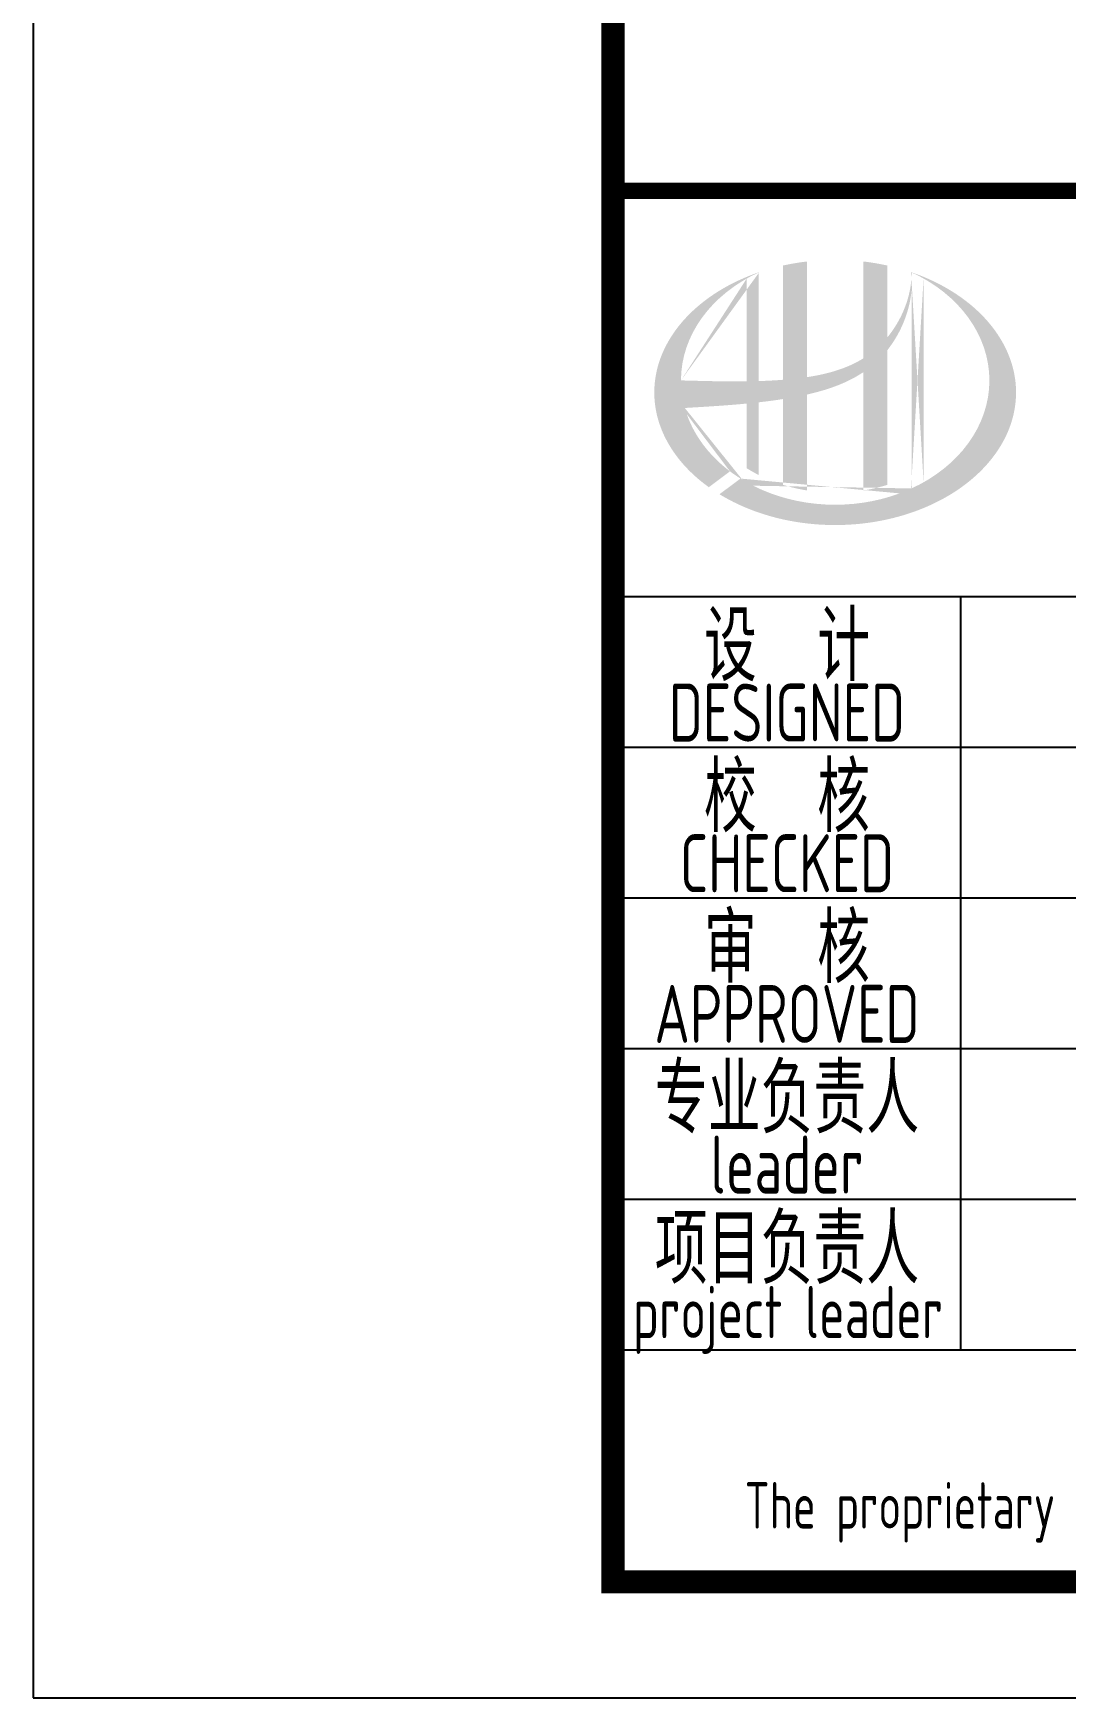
# Model space of a CAD drawing. Extents: x 4830845 to 5141198, y -443067 to -268177.
# Drawn here: x 4854855 to 4859307, y -337581 to -330401 of the extents above; entities that cross this region are included whole.
import ezdxf
from ezdxf.enums import TextEntityAlignment as Align

# ---------------------------------------------------------------- set-up
doc = ezdxf.new("R2010")
doc.units = 0
doc.header["$LTSCALE"] = 1000
doc.header["$MEASUREMENT"] = 0
doc.layers.get('0').update_dxf_attribs({"linetype": 'CONTINUOUS'})
doc.layers.add('PUB_TITLE', color=4, linetype='CONTINUOUS')
doc.styles.add('AHD', font='sceie.shx', dxfattribs={"width": 0.7, "bigfont": 'sceic.shx'})

msp = doc.modelspace()

# ---------------------------------------------------------------- hatches: boundary and pattern name
h = msp.add_hatch(color=256)
edge = h.paths.add_edge_path()
edge.add_spline(control_points=[(4858191.4, -331958.9), (4858197.5, -331957.5), (4858203.6, -331956.1), (4858252.7, -331944.2), (4858295.3, -331931.2), (4858370.3, -331900.1), (4858403.2, -331883.1), (4858434.1, -331862.5)], knot_values=[61.629012, 61.629012, 61.629012, 61.629012, 63.330431, 63.330431, 75.353634, 75.353634, 85.398649, 85.398649, 85.398649, 85.398649], degree=3, periodic=0)
edge.add_line((4858434.1, -331862.5), (4858434.1, -332372.7))
edge.add_spline(control_points=[(4858434.1, -332372.7), (4858451.3, -332370), (4858468.3, -332366.7), (4858503, -332358.6), (4858520.7, -332353.8), (4858538.1, -332348.3)], knot_values=[4.908456, 4.908456, 4.908456, 4.908456, 4.992821, 4.992821, 5.083034, 5.083034, 5.083034, 5.083034], degree=3, periodic=0)
edge.add_line((4858538.1, -332348.3), (4858538.1, -331766.9))
edge.add_spline(control_points=[(4858538.1, -331766.9), (4858546.7, -331755.9), (4858554.9, -331744.6), (4858581, -331704.9), (4858596.7, -331675), (4858626, -331602.2), (4858637.2, -331558.4), (4858641.8, -331513.1), (4858642, -331511.8), (4858642.1, -331510.5)], knot_values=[97.991744, 97.991744, 97.991744, 97.991744, 101.64219, 101.64219, 110.337975, 110.337975, 121.934322, 121.934322, 122.270691, 122.270691, 122.270691, 122.270691], degree=3, periodic=0)
edge.add_line((4858642.1, -331510.5), (4858642.1, -331440.1))
edge.add_spline(control_points=[(4858642.1, -331440.1), (4858642, -331447.8), (4858641.7, -331455.4), (4858641.1, -331463.1)], knot_values=[126.194075, 126.194075, 126.194075, 126.194075, 128.396762, 128.396762, 128.396762, 128.396762], degree=3, periodic=0)
edge.add_spline(control_points=[(4858641.1, -331463.1), (4858640.6, -331469.3), (4858640, -331475.5), (4858639.2, -331481.8)], knot_values=[124.417049, 124.417049, 124.417049, 124.417049, 126.194075, 126.194075, 126.194075, 126.194075], degree=3, periodic=0)
edge.add_spline(control_points=[(4858639.2, -331481.8), (4858638.1, -331490.9), (4858636.6, -331500), (4858634.8, -331509.1)], knot_values=[121.80529, 121.80529, 121.80529, 121.80529, 124.417049, 124.417049, 124.417049, 124.417049], degree=3, periodic=0)
edge.add_spline(control_points=[(4858634.8, -331509.1), (4858632.4, -331521.3), (4858629.5, -331533.4), (4858626, -331545.4)], knot_values=[118.31574, 118.31574, 118.31574, 118.31574, 121.80529, 121.80529, 121.80529, 121.80529], degree=3, periodic=0)
edge.add_spline(control_points=[(4858626, -331545.4), (4858622.5, -331557.5), (4858618.5, -331569.5), (4858613.9, -331581.4)], knot_values=[114.795988, 114.795988, 114.795988, 114.795988, 118.31574, 118.31574, 118.31574, 118.31574], degree=3, periodic=0)
edge.add_spline(control_points=[(4858613.9, -331581.4), (4858609.4, -331593.1), (4858604.5, -331604.6), (4858599, -331616)], knot_values=[111.329641, 111.329641, 111.329641, 111.329641, 114.795988, 114.795988, 114.795988, 114.795988], degree=3, periodic=0)
edge.add_spline(control_points=[(4858599, -331616), (4858593.5, -331627.5), (4858587.5, -331638.9), (4858581, -331649.9)], knot_values=[107.79529, 107.79529, 107.79529, 107.79529, 111.329641, 111.329641, 111.329641, 111.329641], degree=3, periodic=0)
edge.add_spline(control_points=[(4858581, -331649.9), (4858574.7, -331660.8), (4858568, -331671.3), (4858560.9, -331681.6)], knot_values=[104.343579, 104.343579, 104.343579, 104.343579, 107.79529, 107.79529, 107.79529, 107.79529], degree=3, periodic=0)
edge.add_spline(control_points=[(4858560.9, -331681.6), (4858553.7, -331692), (4858546.1, -331702), (4858538.1, -331711.7)], knot_values=[100.8507, 100.8507, 100.8507, 100.8507, 104.343579, 104.343579, 104.343579, 104.343579], degree=3, periodic=0)
edge.add_line((4858538.1, -331711.7), (4858538.1, -331402.4))
edge.add_spline(control_points=[(4858538.1, -331402.4), (4858504, -331394.9), (4858469.3, -331389), (4858434.1, -331384.9)], knot_values=[4.423999, 4.423999, 4.423999, 4.423999, 4.558741, 4.558741, 4.558741, 4.558741], degree=3, periodic=0)
edge.add_line((4858434.1, -331384.9), (4858434.1, -331803))
edge.add_spline(control_points=[(4858434.1, -331803), (4858362.1, -331847.6), (4858277.9, -331870.8), (4858191.4, -331883.8)], knot_values=[63.246215, 63.246215, 63.246215, 63.246215, 87.689124, 87.689124, 87.689124, 87.689124], degree=3, periodic=0)
edge.add_line((4858191.4, -331883.8), (4858191.4, -331384.9))
edge.add_spline(control_points=[(4858191.4, -331384.9), (4858156.3, -331389), (4858121.5, -331394.9), (4858087.4, -331402.4)], knot_values=[4.866038, 4.866038, 4.866038, 4.866038, 5.000777, 5.000777, 5.000777, 5.000777], degree=3, periodic=0)
edge.add_line((4858087.4, -331402.4), (4858087.4, -331895.3))
edge.add_spline(control_points=[(4858087.4, -331895.3), (4858085.7, -331895.4), (4858050.8, -331898), (4858016.2, -331899.8), (4857983.4, -331900.8)], knot_values=[43.657356, 43.657356, 43.657356, 43.657356, 44.134253, 53.497092, 53.497092, 53.497092, 53.497092], degree=3, periodic=0)
edge.add_line((4857983.4, -331900.8), (4857983.4, -331431.7))
edge.add_spline(control_points=[(4857983.4, -331431.7), (4857966.4, -331437.5), (4857949.6, -331443.8), (4857933.2, -331450.6)], knot_values=[5.14157, 5.14157, 5.14157, 5.14157, 5.212921, 5.212921, 5.212921, 5.212921], degree=3, periodic=0)
edge.add_spline(control_points=[(4857933.2, -331450.6), (4857926.3, -331453.4), (4857919.5, -331456.3), (4857887.3, -331470.5), (4857862.7, -331482.7), (4857839.2, -331495.9)], knot_values=[5.212921, 5.212921, 5.212921, 5.212921, 5.24296, 5.24296, 5.355623, 5.355623, 5.355623, 5.355623], degree=3, periodic=0)
edge.add_spline(control_points=[(4857839.2, -331495.9), (4857824.4, -331504.3), (4857809.9, -331513), (4857795.9, -331522.1)], knot_values=[5.355623, 5.355623, 5.355623, 5.355623, 5.426974, 5.426974, 5.426974, 5.426974], degree=3, periodic=0)
edge.add_spline(control_points=[(4857795.9, -331522.1), (4857788.5, -331527), (4857781.2, -331531.9), (4857767.7, -331541.4), (4857761.5, -331545.9), (4857755.4, -331550.5)], knot_values=[5.426974, 5.426974, 5.426974, 5.426974, 5.464765, 5.464765, 5.498325, 5.498325, 5.498325, 5.498325], degree=3, periodic=0)
edge.add_spline(control_points=[(4857755.4, -331550.5), (4857729.3, -331570.1), (4857705.2, -331590.9), (4857683.3, -331612.9)], knot_values=[5.498325, 5.498325, 5.498325, 5.498325, 5.641027, 5.641027, 5.641027, 5.641027], degree=3, periodic=0)
edge.add_spline(control_points=[(4857683.3, -331612.9), (4857676.3, -331619.9), (4857669.6, -331627), (4857649.1, -331649.6), (4857636.2, -331665.4), (4857624.5, -331681.6)], knot_values=[5.641027, 5.641027, 5.641027, 5.641027, 5.686569, 5.686569, 5.783729, 5.783729, 5.783729, 5.783729], degree=3, periodic=0)
edge.add_spline(control_points=[(4857624.5, -331681.6), (4857609.3, -331702.4), (4857596, -331723.8), (4857582.9, -331748.8), (4857581.3, -331751.9), (4857579.7, -331755.1)], knot_values=[5.783729, 5.783729, 5.783729, 5.783729, 5.908374, 5.908374, 5.92643, 5.92643, 5.92643, 5.92643], degree=3, periodic=0)
edge.add_spline(control_points=[(4857579.7, -331755.1), (4857567.2, -331780.2), (4857557.2, -331805.9), (4857549.7, -331831.8)], knot_values=[5.92643, 5.92643, 5.92643, 5.92643, 6.069132, 6.069132, 6.069132, 6.069132], degree=3, periodic=0)
edge.add_spline(control_points=[(4857549.7, -331831.8), (4857546.5, -331842.9), (4857543.7, -331854.1), (4857538.3, -331880.2), (4857536.1, -331895.3), (4857534.6, -331910.4)], knot_values=[6.069132, 6.069132, 6.069132, 6.069132, 6.130179, 6.130179, 6.211834, 6.211834, 6.211834, 6.211834], degree=3, periodic=0)
edge.add_spline(control_points=[(4857534.6, -331910.4), (4857533.4, -331923.5), (4857532.8, -331936.7), (4857532.8, -331949.9)], knot_values=[6.211834, 6.211834, 6.211834, 6.211834, 6.283185, 6.283185, 6.283185, 6.283185], degree=3, periodic=0)
edge.add_spline(control_points=[(4857532.8, -331949.9), (4857532.8, -331959.2), (4857533.1, -331968.6), (4857533.7, -331977.9)], knot_values=[6.283185, 6.283185, 6.283185, 6.283185, 6.333655, 6.333655, 6.333655, 6.333655], degree=3, periodic=0)
edge.add_spline(control_points=[(4857533.7, -331977.9), (4857535, -331996.5), (4857537.5, -332015.1), (4857541.2, -332033.7)], knot_values=[6.333655, 6.333655, 6.333655, 6.333655, 6.434594, 6.434594, 6.434594, 6.434594], degree=3, periodic=0)
edge.add_spline(control_points=[(4857541.2, -332033.7), (4857541.5, -332034.9), (4857541.7, -332036.1), (4857545.7, -332054.6), (4857550.4, -332071.8), (4857556.3, -332088.8)], knot_values=[6.434594, 6.434594, 6.434594, 6.434594, 6.441278, 6.441278, 6.535532, 6.535532, 6.535532, 6.535532], degree=3, periodic=0)
edge.add_spline(control_points=[(4857556.3, -332088.8), (4857562.6, -332107), (4857570.1, -332125.1), (4857578.8, -332142.9)], knot_values=[6.535532, 6.535532, 6.535532, 6.535532, 6.636471, 6.636471, 6.636471, 6.636471], degree=3, periodic=0)
edge.add_spline(control_points=[(4857578.8, -332142.9), (4857581, -332147.3), (4857583.3, -332151.8), (4857592.7, -332169.4), (4857600.3, -332182.5), (4857608.7, -332195.3)], knot_values=[6.636471, 6.636471, 6.636471, 6.636471, 6.661894, 6.661894, 6.73741, 6.73741, 6.73741, 6.73741], degree=3, periodic=0)
edge.add_spline(control_points=[(4857608.7, -332195.3), (4857619.9, -332212.5), (4857632.3, -332229.3), (4857645.8, -332245.7)], knot_values=[6.73741, 6.73741, 6.73741, 6.73741, 6.838349, 6.838349, 6.838349, 6.838349], degree=3, periodic=0)
edge.add_spline(control_points=[(4857645.8, -332245.7), (4857651.7, -332252.8), (4857657.8, -332259.9), (4857672.4, -332275.8), (4857680.9, -332284.7), (4857689.8, -332293.3)], knot_values=[6.838349, 6.838349, 6.838349, 6.838349, 6.88251, 6.88251, 6.939288, 6.939288, 6.939288, 6.939288], degree=3, periodic=0)
edge.add_spline(control_points=[(4857689.8, -332293.3), (4857705.6, -332308.7), (4857722.5, -332323.5), (4857740.3, -332337.7)], knot_values=[6.939288, 6.939288, 6.939288, 6.939288, 7.040227, 7.040227, 7.040227, 7.040227], degree=3, periodic=0)
edge.add_spline(control_points=[(4857740.3, -332337.7), (4857749.3, -332344.8), (4857758.5, -332351.8), (4857767.9, -332358.5)], knot_values=[7.040227, 7.040227, 7.040227, 7.040227, 7.090696, 7.090696, 7.090696, 7.090696], degree=3, periodic=0)
edge.add_line((4857767.9, -332358.5), (4857859.1, -332290.2))
edge.add_ellipse((4858312.8, -331897.9), major_axis=(665, 0), ratio=0.806676, start_angle=192.81901, end_angle=226.98533, ccw=False)
edge.add_spline(control_points=[(4857664.3, -332016.9), (4857688.4, -332015.4), (4857712.4, -332014), (4857801.1, -332008.5), (4857865.9, -332004.2), (4857931.4, -331997.8)], knot_values=[11.398263, 11.398263, 11.398263, 11.398263, 18.40729, 18.40729, 37.18094, 37.18094, 37.18094, 37.18094], degree=3, periodic=0)
edge.add_line((4857931.4, -331997.8), (4857931.4, -332276.9))
edge.add_spline(control_points=[(4857931.4, -332276.9), (4857935, -332279.1), (4857938.6, -332281.3), (4857955.5, -332291.5), (4857969.3, -332299.1), (4857983.4, -332306.3)], knot_values=[4.049945, 4.049945, 4.049945, 4.049945, 4.072021, 4.072021, 4.153257, 4.153257, 4.153257, 4.153257], degree=3, periodic=0)
edge.add_line((4857983.4, -332306.3), (4857983.4, -331992.4))
edge.add_spline(control_points=[(4857983.4, -331992.4), (4858015.6, -331988.7), (4858048, -331984.5), (4858082.9, -331979.1), (4858085.1, -331978.7), (4858087.4, -331978.4)], knot_values=[42.135009, 42.135009, 42.135009, 42.135009, 51.307228, 51.307228, 51.948574, 51.948574, 51.948574, 51.948574], degree=3, periodic=0)
edge.add_line((4858087.4, -331978.4), (4858087.4, -332348.3))
edge.add_spline(control_points=[(4858087.4, -332348.3), (4858121.1, -332358.9), (4858155.9, -332367.1), (4858191.4, -332372.7)], knot_values=[4.34174, 4.34174, 4.34174, 4.34174, 4.516316, 4.516316, 4.516316, 4.516316], degree=3, periodic=0)
edge.add_line((4858191.4, -332372.7), (4858191.4, -331958.9))
edge = h.paths.add_edge_path(flags=16)
edge.add_ellipse((4858312.8, -331897.9), major_axis=(665, 0), ratio=0.806676, start_angle=124.98746, end_angle=179.99898, ccw=False)
edge.add_line((4857931.4, -331458.4), (4857931.4, -331902))
edge.add_spline(control_points=[(4857931.4, -331902), (4857836.1, -331903.3), (4857742.1, -331900.3), (4857647.7, -331897.9)], knot_values=[11.27373, 11.27373, 11.27373, 11.27373, 38.687513, 38.687513, 38.687513, 38.687513], degree=3, periodic=0)
edge = h.paths.add_edge_path()
edge.add_spline(control_points=[(4857813.9, -332389), (4857845, -332408), (4857878.1, -332425.3), (4857962.7, -332462.5), (4858016, -332480.4), (4858126.7, -332507), (4858184.2, -332515.7), (4858300.3, -332523.4), (4858359, -332522.5), (4858474.6, -332511), (4858531.5, -332500.5), (4858640.5, -332470.4), (4858692.6, -332450.9), (4858789.5, -332404), (4858834.3, -332376.7), (4858914.3, -332315.7), (4858949.4, -332282.2), (4859008.8, -332210.7), (4859032.9, -332172.8), (4859069.3, -332094.7), (4859081.5, -332054.5), (4859094.1, -331973.3), (4859094.4, -331932.3), (4859082.9, -331850.8), (4859071.1, -331810.3), (4859035.5, -331731.6), (4859011.7, -331693.4), (4858952.9, -331621.2), (4858917.9, -331587.3), (4858838.1, -331525.6), (4858793.3, -331497.9), (4858712.1, -331458.1), (4858677.8, -331443.9), (4858642.1, -331431.7)], knot_values=[0.886421, 0.886421, 0.886421, 0.886421, 1.040557, 1.040557, 1.261172, 1.261172, 1.481788, 1.481788, 1.702404, 1.702404, 1.92302, 1.92302, 2.143636, 2.143636, 2.364252, 2.364252, 2.584868, 2.584868, 2.805484, 2.805484, 3.026099, 3.026099, 3.246715, 3.246715, 3.46852, 3.46852, 3.690325, 3.690325, 3.91213, 3.91213, 4.133935, 4.133935, 4.283209, 4.283209, 4.283209, 4.283209], degree=3, periodic=0)
edge.add_line((4858642.1, -331431.7), (4858642.1, -331431.7))
edge.add_spline(control_points=[(4858642.1, -331431.8), (4858642.1, -331434.6), (4858642.1, -331437.3), (4858642.1, -331440.1)], knot_values=[128.396762, 128.396762, 128.396762, 128.396762, 129.192193, 129.192193, 129.192193, 129.192193], degree=3, periodic=0)
edge.add_line((4858642.1, -331440.1), (4858642.1, -332364))
edge.add_ellipse((4858312.8, -331897.9), major_axis=(665, 0), ratio=0.806676, start_angle=232.10542, end_angle=299.68334, ccw=False)
edge.add_line((4857904.3, -332321.3), (4857813.9, -332389))
edge = h.paths.add_edge_path(flags=16)
edge.add_ellipse((4858312.8, -331897.9), major_axis=(665, 0), ratio=0.806676, start_angle=304.98746, end_angle=415.01211, ccw=False)
edge.add_line((4858694.1, -332337.4), (4858694.1, -331458.4))
h = msp.add_hatch(color=256)
edge = h.paths.add_edge_path()
edge.add_spline(control_points=[(4858191.4, -331958.9), (4858197.5, -331957.5), (4858203.6, -331956.1), (4858252.7, -331944.2), (4858295.3, -331931.2), (4858370.3, -331900.1), (4858403.2, -331883.1), (4858434.1, -331862.5)], knot_values=[61.629012, 61.629012, 61.629012, 61.629012, 63.330431, 63.330431, 75.353634, 75.353634, 85.398649, 85.398649, 85.398649, 85.398649], degree=3, periodic=0)
edge.add_line((4858434.1, -331862.5), (4858434.1, -332372.7))
edge.add_spline(control_points=[(4858434.1, -332372.7), (4858451.3, -332370), (4858468.3, -332366.7), (4858503, -332358.6), (4858520.7, -332353.8), (4858538.1, -332348.3)], knot_values=[4.908456, 4.908456, 4.908456, 4.908456, 4.992821, 4.992821, 5.083034, 5.083034, 5.083034, 5.083034], degree=3, periodic=0)
edge.add_line((4858538.1, -332348.3), (4858538.1, -331766.9))
edge.add_spline(control_points=[(4858538.1, -331766.9), (4858546.7, -331755.9), (4858554.9, -331744.6), (4858581, -331704.9), (4858596.7, -331675), (4858626, -331602.2), (4858637.2, -331558.4), (4858641.8, -331513.1), (4858642, -331511.8), (4858642.1, -331510.5)], knot_values=[97.991744, 97.991744, 97.991744, 97.991744, 101.64219, 101.64219, 110.337975, 110.337975, 121.934322, 121.934322, 122.270691, 122.270691, 122.270691, 122.270691], degree=3, periodic=0)
edge.add_line((4858642.1, -331510.5), (4858642.1, -331440.1))
edge.add_spline(control_points=[(4858642.1, -331440.1), (4858642, -331447.8), (4858641.7, -331455.4), (4858641.1, -331463.1)], knot_values=[126.194075, 126.194075, 126.194075, 126.194075, 128.396762, 128.396762, 128.396762, 128.396762], degree=3, periodic=0)
edge.add_spline(control_points=[(4858641.1, -331463.1), (4858640.6, -331469.3), (4858640, -331475.5), (4858639.2, -331481.8)], knot_values=[124.417049, 124.417049, 124.417049, 124.417049, 126.194075, 126.194075, 126.194075, 126.194075], degree=3, periodic=0)
edge.add_spline(control_points=[(4858639.2, -331481.8), (4858638.1, -331490.9), (4858636.6, -331500), (4858634.8, -331509.1)], knot_values=[121.80529, 121.80529, 121.80529, 121.80529, 124.417049, 124.417049, 124.417049, 124.417049], degree=3, periodic=0)
edge.add_spline(control_points=[(4858634.8, -331509.1), (4858632.4, -331521.3), (4858629.5, -331533.4), (4858626, -331545.4)], knot_values=[118.31574, 118.31574, 118.31574, 118.31574, 121.80529, 121.80529, 121.80529, 121.80529], degree=3, periodic=0)
edge.add_spline(control_points=[(4858626, -331545.4), (4858622.5, -331557.5), (4858618.5, -331569.5), (4858613.9, -331581.4)], knot_values=[114.795988, 114.795988, 114.795988, 114.795988, 118.31574, 118.31574, 118.31574, 118.31574], degree=3, periodic=0)
edge.add_spline(control_points=[(4858613.9, -331581.4), (4858609.4, -331593.1), (4858604.5, -331604.6), (4858599, -331616)], knot_values=[111.329641, 111.329641, 111.329641, 111.329641, 114.795988, 114.795988, 114.795988, 114.795988], degree=3, periodic=0)
edge.add_spline(control_points=[(4858599, -331616), (4858593.5, -331627.5), (4858587.5, -331638.9), (4858581, -331649.9)], knot_values=[107.79529, 107.79529, 107.79529, 107.79529, 111.329641, 111.329641, 111.329641, 111.329641], degree=3, periodic=0)
edge.add_spline(control_points=[(4858581, -331649.9), (4858574.7, -331660.8), (4858568, -331671.3), (4858560.9, -331681.6)], knot_values=[104.343579, 104.343579, 104.343579, 104.343579, 107.79529, 107.79529, 107.79529, 107.79529], degree=3, periodic=0)
edge.add_spline(control_points=[(4858560.9, -331681.6), (4858553.7, -331692), (4858546.1, -331702), (4858538.1, -331711.7)], knot_values=[100.8507, 100.8507, 100.8507, 100.8507, 104.343579, 104.343579, 104.343579, 104.343579], degree=3, periodic=0)
edge.add_line((4858538.1, -331711.7), (4858538.1, -331402.4))
edge.add_spline(control_points=[(4858538.1, -331402.4), (4858504, -331394.9), (4858469.3, -331389), (4858434.1, -331384.9)], knot_values=[4.423999, 4.423999, 4.423999, 4.423999, 4.558741, 4.558741, 4.558741, 4.558741], degree=3, periodic=0)
edge.add_line((4858434.1, -331384.9), (4858434.1, -331803))
edge.add_spline(control_points=[(4858434.1, -331803), (4858362.1, -331847.6), (4858277.9, -331870.8), (4858191.4, -331883.8)], knot_values=[63.246215, 63.246215, 63.246215, 63.246215, 87.689124, 87.689124, 87.689124, 87.689124], degree=3, periodic=0)
edge.add_line((4858191.4, -331883.8), (4858191.4, -331384.9))
edge.add_spline(control_points=[(4858191.4, -331384.9), (4858156.3, -331389), (4858121.5, -331394.9), (4858087.4, -331402.4)], knot_values=[4.866038, 4.866038, 4.866038, 4.866038, 5.000777, 5.000777, 5.000777, 5.000777], degree=3, periodic=0)
edge.add_line((4858087.4, -331402.4), (4858087.4, -331895.3))
edge.add_spline(control_points=[(4858087.4, -331895.3), (4858085.7, -331895.4), (4858050.8, -331898), (4858016.2, -331899.8), (4857983.4, -331900.8)], knot_values=[43.657356, 43.657356, 43.657356, 43.657356, 44.134253, 53.497092, 53.497092, 53.497092, 53.497092], degree=3, periodic=0)
edge.add_line((4857983.4, -331900.8), (4857983.4, -331431.7))
edge.add_spline(control_points=[(4857983.4, -331431.7), (4857966.4, -331437.5), (4857949.6, -331443.8), (4857933.2, -331450.6)], knot_values=[5.14157, 5.14157, 5.14157, 5.14157, 5.212921, 5.212921, 5.212921, 5.212921], degree=3, periodic=0)
edge.add_spline(control_points=[(4857933.2, -331450.6), (4857926.3, -331453.4), (4857919.5, -331456.3), (4857887.3, -331470.5), (4857862.7, -331482.7), (4857839.2, -331495.9)], knot_values=[5.212921, 5.212921, 5.212921, 5.212921, 5.24296, 5.24296, 5.355623, 5.355623, 5.355623, 5.355623], degree=3, periodic=0)
edge.add_spline(control_points=[(4857839.2, -331495.9), (4857824.4, -331504.3), (4857809.9, -331513), (4857795.9, -331522.1)], knot_values=[5.355623, 5.355623, 5.355623, 5.355623, 5.426974, 5.426974, 5.426974, 5.426974], degree=3, periodic=0)
edge.add_spline(control_points=[(4857795.9, -331522.1), (4857788.5, -331527), (4857781.2, -331531.9), (4857767.7, -331541.4), (4857761.5, -331545.9), (4857755.4, -331550.5)], knot_values=[5.426974, 5.426974, 5.426974, 5.426974, 5.464765, 5.464765, 5.498325, 5.498325, 5.498325, 5.498325], degree=3, periodic=0)
edge.add_spline(control_points=[(4857755.4, -331550.5), (4857729.3, -331570.1), (4857705.2, -331590.9), (4857683.3, -331612.9)], knot_values=[5.498325, 5.498325, 5.498325, 5.498325, 5.641027, 5.641027, 5.641027, 5.641027], degree=3, periodic=0)
edge.add_spline(control_points=[(4857683.3, -331612.9), (4857676.3, -331619.9), (4857669.6, -331627), (4857649.1, -331649.6), (4857636.2, -331665.4), (4857624.5, -331681.6)], knot_values=[5.641027, 5.641027, 5.641027, 5.641027, 5.686569, 5.686569, 5.783729, 5.783729, 5.783729, 5.783729], degree=3, periodic=0)
edge.add_spline(control_points=[(4857624.5, -331681.6), (4857609.3, -331702.4), (4857596, -331723.8), (4857582.9, -331748.8), (4857581.3, -331751.9), (4857579.7, -331755.1)], knot_values=[5.783729, 5.783729, 5.783729, 5.783729, 5.908374, 5.908374, 5.92643, 5.92643, 5.92643, 5.92643], degree=3, periodic=0)
edge.add_spline(control_points=[(4857579.7, -331755.1), (4857567.2, -331780.2), (4857557.2, -331805.9), (4857549.7, -331831.8)], knot_values=[5.92643, 5.92643, 5.92643, 5.92643, 6.069132, 6.069132, 6.069132, 6.069132], degree=3, periodic=0)
edge.add_spline(control_points=[(4857549.7, -331831.8), (4857546.5, -331842.9), (4857543.7, -331854.1), (4857538.3, -331880.2), (4857536.1, -331895.3), (4857534.6, -331910.4)], knot_values=[6.069132, 6.069132, 6.069132, 6.069132, 6.130179, 6.130179, 6.211834, 6.211834, 6.211834, 6.211834], degree=3, periodic=0)
edge.add_spline(control_points=[(4857534.6, -331910.4), (4857533.4, -331923.5), (4857532.8, -331936.7), (4857532.8, -331949.9)], knot_values=[6.211834, 6.211834, 6.211834, 6.211834, 6.283185, 6.283185, 6.283185, 6.283185], degree=3, periodic=0)
edge.add_spline(control_points=[(4857532.8, -331949.9), (4857532.8, -331959.2), (4857533.1, -331968.6), (4857533.7, -331977.9)], knot_values=[6.283185, 6.283185, 6.283185, 6.283185, 6.333655, 6.333655, 6.333655, 6.333655], degree=3, periodic=0)
edge.add_spline(control_points=[(4857533.7, -331977.9), (4857535, -331996.5), (4857537.5, -332015.1), (4857541.2, -332033.7)], knot_values=[6.333655, 6.333655, 6.333655, 6.333655, 6.434594, 6.434594, 6.434594, 6.434594], degree=3, periodic=0)
edge.add_spline(control_points=[(4857541.2, -332033.7), (4857541.5, -332034.9), (4857541.7, -332036.1), (4857545.7, -332054.6), (4857550.4, -332071.8), (4857556.3, -332088.8)], knot_values=[6.434594, 6.434594, 6.434594, 6.434594, 6.441278, 6.441278, 6.535532, 6.535532, 6.535532, 6.535532], degree=3, periodic=0)
edge.add_spline(control_points=[(4857556.3, -332088.8), (4857562.6, -332107), (4857570.1, -332125.1), (4857578.8, -332142.9)], knot_values=[6.535532, 6.535532, 6.535532, 6.535532, 6.636471, 6.636471, 6.636471, 6.636471], degree=3, periodic=0)
edge.add_spline(control_points=[(4857578.8, -332142.9), (4857581, -332147.3), (4857583.3, -332151.8), (4857592.7, -332169.4), (4857600.3, -332182.5), (4857608.7, -332195.3)], knot_values=[6.636471, 6.636471, 6.636471, 6.636471, 6.661894, 6.661894, 6.73741, 6.73741, 6.73741, 6.73741], degree=3, periodic=0)
edge.add_spline(control_points=[(4857608.7, -332195.3), (4857619.9, -332212.5), (4857632.3, -332229.3), (4857645.8, -332245.7)], knot_values=[6.73741, 6.73741, 6.73741, 6.73741, 6.838349, 6.838349, 6.838349, 6.838349], degree=3, periodic=0)
edge.add_spline(control_points=[(4857645.8, -332245.7), (4857651.7, -332252.8), (4857657.8, -332259.9), (4857672.4, -332275.8), (4857680.9, -332284.7), (4857689.8, -332293.3)], knot_values=[6.838349, 6.838349, 6.838349, 6.838349, 6.88251, 6.88251, 6.939288, 6.939288, 6.939288, 6.939288], degree=3, periodic=0)
edge.add_spline(control_points=[(4857689.8, -332293.3), (4857705.6, -332308.7), (4857722.5, -332323.5), (4857740.3, -332337.7)], knot_values=[6.939288, 6.939288, 6.939288, 6.939288, 7.040227, 7.040227, 7.040227, 7.040227], degree=3, periodic=0)
edge.add_spline(control_points=[(4857740.3, -332337.7), (4857749.3, -332344.8), (4857758.5, -332351.8), (4857767.9, -332358.5)], knot_values=[7.040227, 7.040227, 7.040227, 7.040227, 7.090696, 7.090696, 7.090696, 7.090696], degree=3, periodic=0)
edge.add_line((4857767.9, -332358.5), (4857859.1, -332290.2))
edge.add_ellipse((4858312.8, -331897.9), major_axis=(665, 0), ratio=0.806676, start_angle=192.81901, end_angle=226.98533, ccw=False)
edge.add_spline(control_points=[(4857664.3, -332016.9), (4857688.4, -332015.4), (4857712.4, -332014), (4857801.1, -332008.5), (4857865.9, -332004.2), (4857931.4, -331997.8)], knot_values=[11.398263, 11.398263, 11.398263, 11.398263, 18.40729, 18.40729, 37.18094, 37.18094, 37.18094, 37.18094], degree=3, periodic=0)
edge.add_line((4857931.4, -331997.8), (4857931.4, -332276.9))
edge.add_spline(control_points=[(4857931.4, -332276.9), (4857935, -332279.1), (4857938.6, -332281.3), (4857955.5, -332291.5), (4857969.3, -332299.1), (4857983.4, -332306.3)], knot_values=[4.049945, 4.049945, 4.049945, 4.049945, 4.072021, 4.072021, 4.153257, 4.153257, 4.153257, 4.153257], degree=3, periodic=0)
edge.add_line((4857983.4, -332306.3), (4857983.4, -331992.4))
edge.add_spline(control_points=[(4857983.4, -331992.4), (4858015.6, -331988.7), (4858048, -331984.5), (4858082.9, -331979.1), (4858085.1, -331978.7), (4858087.4, -331978.4)], knot_values=[42.135009, 42.135009, 42.135009, 42.135009, 51.307228, 51.307228, 51.948574, 51.948574, 51.948574, 51.948574], degree=3, periodic=0)
edge.add_line((4858087.4, -331978.4), (4858087.4, -332348.3))
edge.add_spline(control_points=[(4858087.4, -332348.3), (4858121.1, -332358.9), (4858155.9, -332367.1), (4858191.4, -332372.7)], knot_values=[4.34174, 4.34174, 4.34174, 4.34174, 4.516316, 4.516316, 4.516316, 4.516316], degree=3, periodic=0)
edge.add_line((4858191.4, -332372.7), (4858191.4, -331958.9))
edge = h.paths.add_edge_path(flags=16)
edge.add_ellipse((4858312.8, -331897.9), major_axis=(665, 0), ratio=0.806676, start_angle=124.98746, end_angle=179.99898, ccw=False)
edge.add_line((4857931.4, -331458.4), (4857931.4, -331902))
edge.add_spline(control_points=[(4857931.4, -331902), (4857836.1, -331903.3), (4857742.1, -331900.3), (4857647.7, -331897.9)], knot_values=[11.27373, 11.27373, 11.27373, 11.27373, 38.687513, 38.687513, 38.687513, 38.687513], degree=3, periodic=0)
edge = h.paths.add_edge_path()
edge.add_spline(control_points=[(4857813.9, -332389), (4857845, -332408), (4857878.1, -332425.3), (4857962.7, -332462.5), (4858016, -332480.4), (4858126.7, -332507), (4858184.2, -332515.7), (4858300.3, -332523.4), (4858359, -332522.5), (4858474.6, -332511), (4858531.5, -332500.5), (4858640.5, -332470.4), (4858692.6, -332450.9), (4858789.5, -332404), (4858834.3, -332376.7), (4858914.3, -332315.7), (4858949.4, -332282.2), (4859008.8, -332210.7), (4859032.9, -332172.8), (4859069.3, -332094.7), (4859081.5, -332054.5), (4859094.1, -331973.3), (4859094.4, -331932.3), (4859082.9, -331850.8), (4859071.1, -331810.3), (4859035.5, -331731.6), (4859011.7, -331693.4), (4858952.9, -331621.2), (4858917.9, -331587.3), (4858838.1, -331525.6), (4858793.3, -331497.9), (4858712.1, -331458.1), (4858677.8, -331443.9), (4858642.1, -331431.7)], knot_values=[0.886421, 0.886421, 0.886421, 0.886421, 1.040557, 1.040557, 1.261172, 1.261172, 1.481788, 1.481788, 1.702404, 1.702404, 1.92302, 1.92302, 2.143636, 2.143636, 2.364252, 2.364252, 2.584868, 2.584868, 2.805484, 2.805484, 3.026099, 3.026099, 3.246715, 3.246715, 3.46852, 3.46852, 3.690325, 3.690325, 3.91213, 3.91213, 4.133935, 4.133935, 4.283209, 4.283209, 4.283209, 4.283209], degree=3, periodic=0)
edge.add_line((4858642.1, -331431.7), (4858642.1, -331431.7))
edge.add_spline(control_points=[(4858642.1, -331431.8), (4858642.1, -331434.6), (4858642.1, -331437.3), (4858642.1, -331440.1)], knot_values=[128.396762, 128.396762, 128.396762, 128.396762, 129.192193, 129.192193, 129.192193, 129.192193], degree=3, periodic=0)
edge.add_line((4858642.1, -331440.1), (4858642.1, -332364))
edge.add_ellipse((4858312.8, -331897.9), major_axis=(665, 0), ratio=0.806676, start_angle=232.10542, end_angle=299.68334, ccw=False)
edge.add_line((4857904.3, -332321.3), (4857813.9, -332389))
edge = h.paths.add_edge_path(flags=16)
edge.add_ellipse((4858312.8, -331897.9), major_axis=(665, 0), ratio=0.806676, start_angle=304.98746, end_angle=415.01211, ccw=False)
edge.add_line((4858694.1, -332337.4), (4858694.1, -331458.4))

# ---------------------------------------------------------------- linework, layer by layer
for p, q in [((4857354.9, -332830.5), (4875354.9, -332830.5)), ((4858854.9, -336080.5), (4858854.9, -332830.5)), ((4857354.9, -333480.5), (4862854.9, -333480.5)), ((4857354.9, -334130.5), (4862854.9, -334130.5)), ((4857354.9, -334780.5), (4862854.9, -334780.5)), ((4857354.9, -335430.5), (4875354.9, -335430.5)), ((4857354.9, -336080.5), (4875354.9, -336080.5)), ((4857354.9, -337080.5), (4875354.9, -337080.5)), ((4857354.9, -337080.5), (4875354.9, -337080.5))]:
    msp.add_line(p, q)
at = {"const_width": 70}
msp.add_lwpolyline([(4857354.9, -331080.5), (4857354.9, -337080.5)], dxfattribs=at)
msp.add_lwpolyline([(4857354.9, -331080.5), (4857354.9, -337080.5)], dxfattribs=at)
msp.add_lwpolyline([(4875354.9, -331080.5, 70, 70, 0), (4857354.9, -331080.5, 70, 70, 0), (4857354.9, -337080.5, 0, 0, 0)], format="xyseb")
at = {"layer": 'PUB_TITLE'}
msp.add_lwpolyline([(4854854.9, -337580.5), (4875854.9, -337580.5), (4875854.9, -307880.5), (4854854.9, -307880.5)], close=True, dxfattribs=at)
at = {"layer": 'PUB_TITLE', "const_width": 100}
msp.add_lwpolyline([(4857354.9, -337080.5), (4875354.9, -337080.5), (4875354.9, -308380.5), (4857354.9, -308380.5)], close=True, dxfattribs=at)

# ---------------------------------------------------------------- texts
at = {"style": 'AHD', "width": 0.8}
for s, height, p in [('设  计', 300, (4858104.9, -333030.5)), ('设  计', 300, (4858104.9, -333030.5)), ('DESIGNED', 250, (4858104.9, -333330.5)), ('DESIGNED', 250, (4858104.9, -333330.5)), ('校  核', 300, (4858104.9, -333680.5)), ('校  核', 300, (4858104.9, -333680.5)), ('CHECKED', 250, (4858104.9, -333980.5)), ('CHECKED', 250, (4858104.9, -333980.5)), ('审  核', 300, (4858104.9, -334330.5)), ('审  核', 300, (4858104.9, -334330.5)), ('APPROVED', 250, (4858104.9, -334630.5)), ('APPROVED', 250, (4858104.9, -334630.5)), ('专业负责人', 300, (4858104.9, -334980.5)), ('leader', 250, (4858104.9, -335280.5)), ('项目负责人', 300, (4858104.9, -335630.5)), ('project leader', 225, (4858109, -335950.5)), ('The proprietary right of this document belongs to Anhui Huadong Chemical And Medical Engineering  Co.,Ltd.  and any replication or transfer to the 3rd. side is forbidden without its permission. ', 200, (4866354.9, -336780.5)), ('The proprietary right of this document belongs to Anhui Huadong Chemical And Medical Engineering  Co.,Ltd.  and any replication or transfer to the 3rd. side is forbidden without its permission. ', 200, (4866354.9, -336780.5))]:
    msp.add_text(s, height=height, dxfattribs=at).set_placement(p, align=Align.MIDDLE)

doc.saveas('drawing.dxf')
